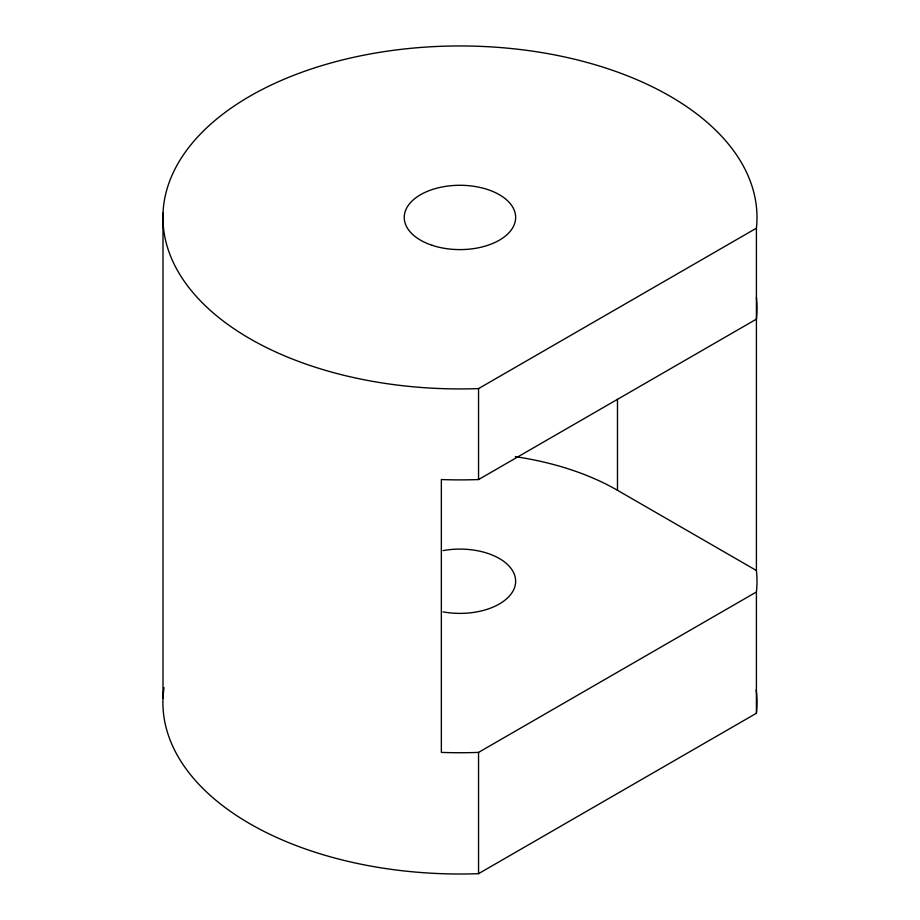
<?xml version="1.0" encoding="UTF-8"?>
<svg xmlns="http://www.w3.org/2000/svg" width="920" height="920" viewBox="0 0 920 920"><rect width="100%" height="100%" fill="white"/><g stroke="black" fill="none" stroke-linecap="round" stroke-linejoin="round"><path stroke-width="1.38" d="M478.549 388.596L756.412 228.183A297.045 171.499 0 0 0 466.152 45.989A297.045 171.499 0 0 0 162.978 221.018A297.045 171.499 0 0 0 478.549 388.596L478.549 479.55A297.045 171.499 0 0 1 441.347 479.55L441.347 752.399A297.045 171.499 0 0 0 478.549 752.399L756.412 591.985A297.045 171.499 0 0 0 756.412 570.503L756.412 228.183M478.549 479.55L756.412 319.136A297.045 171.499 0 0 0 756.412 297.654M164.036 687.573A297.045 171.499 0 0 0 478.549 873.666L756.412 713.253L756.412 591.985M515.269 456.653A222.778 128.616 0 0 1 617.481 490.291L756.412 570.503M617.481 399.349L617.481 490.291M478.549 752.399L478.549 873.666M163.001 213.152L163.001 698.222M756.171 689.781A297.045 171.499 0 0 1 756.412 713.253M443.06 550.608A55.694 32.154 0 0 1 515.648 581.245A55.694 32.154 0 0 1 443.06 611.88M432.101 245.295A55.694 32.154 0 0 0 515.648 217.442A55.694 32.154 0 0 0 432.101 189.589A55.694 32.154 0 0 0 432.101 245.295"/></g></svg>
